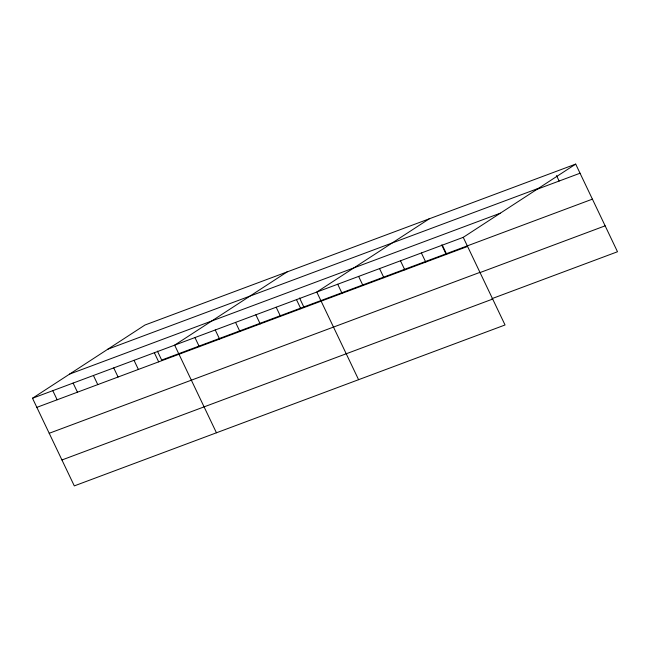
<?xml version="1.0" encoding="UTF-8"?>
<svg xmlns="http://www.w3.org/2000/svg" width="650" height="650" viewBox="0 0 650 650"><rect width="100%" height="100%" fill="white"/><g stroke="black" fill="none" stroke-linecap="round" stroke-linejoin="round"><path stroke-width="0.97" d="M575.697 164.109L463.239 237.339L505.042 324.976L74.303 485.891L32.5 398.247L144.958 325.024L575.697 164.109L617.5 251.753L491.969 298.642M287.105 271.919L174.647 345.15L216.442 432.786M429.252 218.822L316.786 292.053L358.589 379.689M107.851 349.188L538.59 188.281M535.348 189.922L580.044 173.225M69.615 374.083L500.354 213.176M32.5 398.247L463.239 237.339M592.41 199.144L161.671 360.051L157.406 351.114M36.847 407.363L467.586 246.456M49.205 433.282L479.944 272.366M479.611 272.732L605.142 225.834M61.945 459.973L492.676 299.065M556.514 175.573L559.122 181.041M442.317 245.156L446.664 254.272M441.691 244.912L445.957 253.849M421.395 252.972L425.742 262.088M400.473 260.788L404.82 269.904M379.551 268.604L383.898 277.721M358.629 276.421L362.976 285.537M337.707 284.237L342.054 293.353M299.553 298.017L303.81 306.946M296.481 299.634L300.828 308.75M276.177 307.223L280.524 316.339M255.873 314.811L260.219 323.919M235.56 322.392L239.907 331.508M215.256 329.981L219.602 339.097M194.951 337.561L199.298 346.678M154.334 352.739L158.681 361.855M134.03 360.319L138.377 369.436M113.726 367.908L118.072 377.024M93.421 375.497L97.768 384.605M73.109 383.077L77.464 392.194M52.804 390.666L57.151 399.783"/></g></svg>
